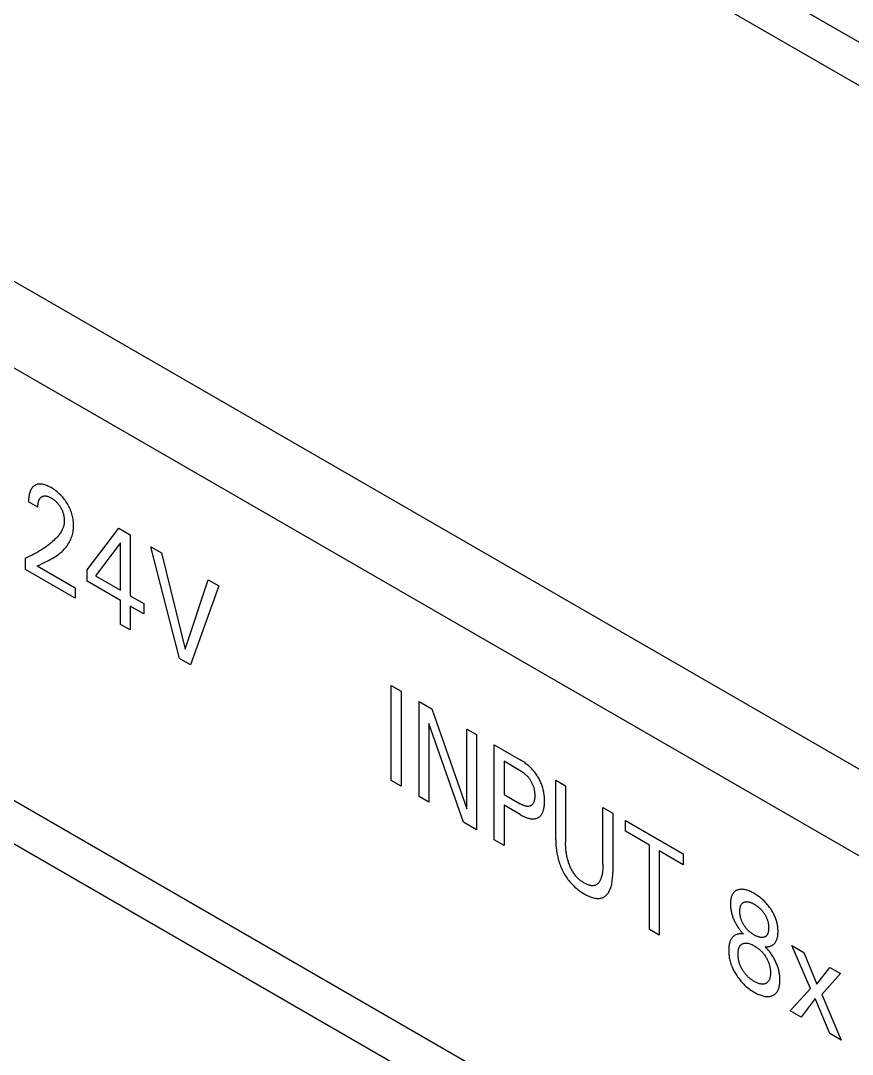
# Model space of a CAD drawing. Extents: x 0 to 420, y 0 to 297.
# Drawn here: x 180.14 to 195.82, y 177.65 to 197.16 of the extents above; entities that cross this region are included whole.
import ezdxf

# ---------------------------------------------------------------- set-up
doc = ezdxf.new("R2010")
doc.units = 0
doc.header["$LTSCALE"] = 23.1
doc.layers.add('40000_ISO', color=7, linetype='CONTINUOUS')

msp = doc.modelspace()

# ---------------------------------------------------------------- linework, layer by layer
at = {"layer": '40000_ISO', "color": 7, "linetype": 'CONTINUOUS'}
for p, q in [((232.242, 175.797), (183.098, 204.169)), ((231.888, 175.184), (182.744, 203.557)), ((220.716, 168.734), (171.572, 197.107)), ((220.009, 167.509), (170.865, 195.882)), ((180.443, 188.403), (180.427, 188.397)), ((180.46, 188.408), (180.443, 188.403)), ((180.478, 188.411), (180.46, 188.408)), ((180.496, 188.412), (180.478, 188.411)), ((180.512, 188.413), (180.496, 188.412)), ((180.529, 188.412), (180.512, 188.413)), ((180.545, 188.41), (180.529, 188.412)), ((180.562, 188.407), (180.545, 188.41)), ((180.58, 188.403), (180.562, 188.407)), ((180.597, 188.398), (180.58, 188.403)), ((180.3, 188.209), (180.298, 188.197)), ((180.302, 188.221), (180.3, 188.209)), ((180.305, 188.231), (180.302, 188.221)), ((180.307, 188.241), (180.305, 188.231)), ((180.31, 188.25), (180.307, 188.241)), ((180.313, 188.259), (180.31, 188.25)), ((180.316, 188.268), (180.313, 188.259)), ((180.319, 188.277), (180.316, 188.268)), ((180.323, 188.286), (180.319, 188.277)), ((180.326, 188.294), (180.323, 188.286)), ((180.33, 188.302), (180.326, 188.294)), ((180.334, 188.31), (180.33, 188.302)), ((180.339, 188.318), (180.334, 188.31)), ((180.343, 188.325), (180.339, 188.318)), ((180.348, 188.332), (180.343, 188.325)), ((180.354, 188.34), (180.348, 188.332)), ((180.359, 188.346), (180.354, 188.34)), ((180.365, 188.353), (180.359, 188.346)), ((180.371, 188.359), (180.365, 188.353)), ((180.377, 188.365), (180.371, 188.359)), ((180.384, 188.37), (180.377, 188.365)), ((180.39, 188.376), (180.384, 188.37)), ((180.397, 188.38), (180.39, 188.376)), ((180.404, 188.385), (180.397, 188.38)), ((180.411, 188.389), (180.404, 188.385)), ((180.419, 188.393), (180.411, 188.389)), ((180.427, 188.397), (180.419, 188.393)), ((180.616, 188.391), (180.597, 188.398)), ((180.635, 188.384), (180.616, 188.391)), ((180.655, 188.375), (180.635, 188.384)), ((180.674, 188.366), (180.655, 188.375)), ((180.694, 188.356), (180.674, 188.366)), ((180.714, 188.345), (180.694, 188.356)), ((180.737, 188.331), (180.714, 188.345)), ((180.759, 188.316), (180.737, 188.331)), ((180.782, 188.301), (180.759, 188.316)), ((180.805, 188.284), (180.782, 188.301)), ((180.828, 188.266), (180.805, 188.284)), ((180.848, 188.249), (180.828, 188.266)), ((180.868, 188.231), (180.848, 188.249)), ((180.888, 188.212), (180.868, 188.231)), ((180.907, 188.192), (180.888, 188.212)), ((180.29, 188.119), (180.289, 188.105)), ((180.289, 188.105), (180.289, 188.092)), ((180.289, 188.092), (180.289, 188.078)), ((180.464, 187.977), (180.289, 188.078)), ((180.291, 188.146), (180.29, 188.132)), ((180.29, 188.132), (180.29, 188.119)), ((180.292, 188.159), (180.291, 188.146)), ((180.294, 188.172), (180.292, 188.159)), ((180.296, 188.184), (180.294, 188.172)), ((180.298, 188.197), (180.296, 188.184)), ((180.465, 188.003), (180.466, 188.015)), ((180.466, 188.015), (180.467, 188.028)), ((180.467, 188.028), (180.468, 188.04)), ((180.468, 188.04), (180.47, 188.052)), ((180.47, 188.052), (180.472, 188.064)), ((180.472, 188.064), (180.474, 188.074)), ((180.474, 188.074), (180.477, 188.084)), ((180.477, 188.084), (180.48, 188.094)), ((180.48, 188.094), (180.483, 188.103)), ((180.483, 188.103), (180.486, 188.112)), ((180.486, 188.112), (180.49, 188.12)), ((180.49, 188.12), (180.495, 188.128)), ((180.495, 188.128), (180.499, 188.136)), ((180.499, 188.136), (180.504, 188.143)), ((180.504, 188.143), (180.509, 188.149)), ((180.509, 188.149), (180.515, 188.155)), ((180.515, 188.155), (180.52, 188.16)), ((180.52, 188.16), (180.526, 188.166)), ((180.526, 188.166), (180.533, 188.17)), ((180.533, 188.17), (180.539, 188.174)), ((180.539, 188.174), (180.546, 188.178)), ((180.546, 188.178), (180.553, 188.181)), ((180.553, 188.181), (180.56, 188.184)), ((180.56, 188.184), (180.568, 188.186)), ((180.568, 188.186), (180.575, 188.187)), ((180.575, 188.187), (180.583, 188.188)), ((180.583, 188.188), (180.592, 188.189)), ((180.592, 188.189), (180.6, 188.189)), ((180.6, 188.189), (180.608, 188.189)), ((180.608, 188.189), (180.617, 188.188)), ((180.617, 188.188), (180.626, 188.186)), ((180.626, 188.186), (180.635, 188.184)), ((180.635, 188.184), (180.644, 188.182)), ((180.644, 188.182), (180.653, 188.179)), ((180.653, 188.179), (180.663, 188.175)), ((180.663, 188.175), (180.673, 188.171)), ((180.673, 188.171), (180.683, 188.167)), ((180.683, 188.167), (180.693, 188.162)), ((180.693, 188.162), (180.704, 188.157)), ((180.704, 188.157), (180.714, 188.151)), ((180.714, 188.151), (180.723, 188.145)), ((180.723, 188.145), (180.733, 188.139)), ((180.733, 188.139), (180.743, 188.133)), ((180.743, 188.133), (180.753, 188.126)), ((180.753, 188.126), (180.763, 188.119)), ((180.763, 188.119), (180.772, 188.112)), ((180.772, 188.112), (180.782, 188.104)), ((180.782, 188.104), (180.791, 188.096)), ((180.791, 188.096), (180.799, 188.089)), ((180.799, 188.089), (180.808, 188.081)), ((180.808, 188.081), (180.816, 188.072)), ((180.816, 188.072), (180.824, 188.064)), ((180.824, 188.064), (180.833, 188.055)), ((180.833, 188.055), (180.841, 188.046)), ((180.841, 188.046), (180.848, 188.036)), ((180.848, 188.036), (180.856, 188.027)), ((180.856, 188.027), (180.863, 188.017)), ((180.863, 188.017), (180.87, 188.007)), ((180.926, 188.171), (180.907, 188.192)), ((180.944, 188.15), (180.926, 188.171)), ((180.962, 188.128), (180.944, 188.15)), ((180.978, 188.106), (180.962, 188.128)), ((180.994, 188.083), (180.978, 188.106)), ((181.01, 188.059), (180.994, 188.083)), ((181.024, 188.037), (181.01, 188.059)), ((181.037, 188.014), (181.024, 188.037)), ((181.049, 187.991), (181.037, 188.014)), ((180.464, 187.99), (180.465, 188.003)), ((180.464, 187.977), (180.464, 187.99)), ((180.87, 188.007), (180.877, 187.997)), ((180.877, 187.997), (180.884, 187.987)), ((180.884, 187.987), (180.89, 187.977)), ((180.89, 187.977), (180.897, 187.965)), ((180.897, 187.965), (180.903, 187.954)), ((180.903, 187.954), (180.909, 187.942)), ((180.909, 187.942), (180.915, 187.93)), ((180.915, 187.93), (180.921, 187.918)), ((180.921, 187.918), (180.926, 187.906)), ((180.926, 187.906), (180.931, 187.894)), ((180.931, 187.894), (180.935, 187.883)), ((180.935, 187.883), (180.938, 187.872)), ((180.938, 187.872), (180.942, 187.861)), ((180.942, 187.861), (180.945, 187.85)), ((180.945, 187.85), (180.948, 187.839)), ((180.948, 187.839), (180.95, 187.829)), ((180.95, 187.829), (180.953, 187.818)), ((180.953, 187.818), (180.955, 187.807)), ((181.061, 187.968), (181.049, 187.991)), ((181.071, 187.945), (181.061, 187.968)), ((181.081, 187.921), (181.071, 187.945)), ((181.091, 187.897), (181.081, 187.921)), ((181.099, 187.872), (181.091, 187.897)), ((181.107, 187.848), (181.099, 187.872)), ((181.113, 187.824), (181.107, 187.848)), ((181.119, 187.8), (181.113, 187.824)), ((220.009, 159.344), (170.865, 187.717)), ((180.951, 187.627), (180.947, 187.611)), ((180.955, 187.644), (180.951, 187.627)), ((180.955, 187.807), (180.957, 187.793)), ((180.958, 187.661), (180.955, 187.644)), ((180.957, 187.793), (180.959, 187.78)), ((180.961, 187.678), (180.958, 187.661)), ((180.959, 187.78), (180.961, 187.766)), ((180.961, 187.766), (180.962, 187.753)), ((180.962, 187.696), (180.961, 187.678)), ((180.962, 187.753), (180.963, 187.74)), ((180.963, 187.714), (180.962, 187.696)), ((180.963, 187.74), (180.963, 187.727)), ((180.963, 187.727), (180.963, 187.714)), ((181.124, 187.776), (181.119, 187.8)), ((181.129, 187.749), (181.124, 187.776)), ((181.133, 187.723), (181.129, 187.749)), ((181.135, 187.698), (181.133, 187.723)), ((181.137, 187.672), (181.135, 187.698)), ((181.138, 187.648), (181.137, 187.672)), ((181.139, 187.623), (181.138, 187.648)), ((181.138, 187.594), (181.139, 187.623)), ((180.844, 187.432), (180.832, 187.417)), ((180.857, 187.447), (180.844, 187.432)), ((180.869, 187.462), (180.857, 187.447)), ((180.88, 187.478), (180.869, 187.462)), ((180.891, 187.494), (180.88, 187.478)), ((180.902, 187.511), (180.891, 187.494)), ((180.912, 187.529), (180.902, 187.511)), ((180.921, 187.547), (180.912, 187.529)), ((180.93, 187.567), (180.921, 187.547)), ((180.936, 187.581), (180.93, 187.567)), ((180.942, 187.596), (180.936, 187.581)), ((180.947, 187.611), (180.942, 187.596)), ((181.101, 187.412), (181.109, 187.436)), ((181.109, 187.436), (181.116, 187.461)), ((181.116, 187.461), (181.123, 187.486)), ((181.123, 187.486), (181.128, 187.512)), ((181.128, 187.512), (181.132, 187.539)), ((181.132, 187.539), (181.136, 187.566)), ((181.136, 187.566), (181.138, 187.594)), ((181.395, 186.794), (181.991, 187.58)), ((181.991, 187.58), (182.205, 187.457)), ((182.205, 187.457), (182.205, 186.306)), ((180.635, 187.241), (180.601, 187.217)), ((180.668, 187.266), (180.635, 187.241)), ((180.692, 187.286), (180.668, 187.266)), ((180.717, 187.306), (180.692, 187.286)), ((180.741, 187.327), (180.717, 187.306)), ((180.764, 187.348), (180.741, 187.327)), ((180.787, 187.37), (180.764, 187.348)), ((180.81, 187.393), (180.787, 187.37)), ((180.832, 187.417), (180.81, 187.393)), ((180.998, 187.225), (181.015, 187.248)), ((181.015, 187.248), (181.032, 187.272)), ((181.032, 187.272), (181.048, 187.298)), ((181.048, 187.298), (181.062, 187.324)), ((181.062, 187.324), (181.073, 187.345)), ((181.073, 187.345), (181.083, 187.367)), ((181.083, 187.367), (181.093, 187.389)), ((181.093, 187.389), (181.101, 187.412)), ((182.024, 187.306), (181.553, 186.683)), ((182.024, 186.411), (182.024, 187.306)), ((219.656, 158.732), (170.511, 187.104)), ((180.312, 187.05), (180.273, 187.031)), ((180.35, 187.068), (180.312, 187.05)), ((180.388, 187.088), (180.35, 187.068)), ((180.425, 187.108), (180.388, 187.088)), ((180.462, 187.128), (180.425, 187.108)), ((180.498, 187.15), (180.462, 187.128)), ((180.533, 187.172), (180.498, 187.15)), ((180.568, 187.194), (180.533, 187.172)), ((180.601, 187.217), (180.568, 187.194)), ((180.768, 187.029), (180.801, 187.05)), ((180.801, 187.05), (180.834, 187.072)), ((180.834, 187.072), (180.857, 187.089)), ((180.857, 187.089), (180.878, 187.106)), ((180.878, 187.106), (180.9, 187.124)), ((180.9, 187.124), (180.921, 187.142)), ((180.921, 187.142), (180.941, 187.162)), ((180.941, 187.162), (180.961, 187.182)), ((180.961, 187.182), (180.979, 187.203)), ((180.979, 187.203), (180.998, 187.225)), ((183.135, 185.124), (182.597, 187.23)), ((182.597, 187.23), (182.798, 187.115)), ((182.798, 187.115), (183.241, 185.298)), ((180.273, 187.031), (180.233, 187.014)), ((180.233, 186.799), (180.233, 187.014)), ((180.454, 186.868), (180.488, 186.885)), ((180.454, 186.868), (181.166, 186.456)), ((180.488, 186.885), (180.558, 186.919)), ((180.558, 186.919), (180.594, 186.936)), ((180.594, 186.936), (180.629, 186.953)), ((180.629, 186.953), (180.664, 186.971)), ((180.664, 186.971), (180.699, 186.99)), ((180.699, 186.99), (180.734, 187.009)), ((180.734, 187.009), (180.768, 187.029)), ((181.166, 186.26), (180.233, 186.799)), ((181.395, 186.578), (181.395, 186.794)), ((181.553, 186.683), (182.024, 186.411)), ((181.166, 186.456), (181.166, 186.26)), ((182.024, 186.215), (181.395, 186.578)), ((183.241, 185.298), (183.678, 186.606)), ((183.879, 186.49), (183.342, 185.004)), ((183.678, 186.606), (183.879, 186.49)), ((182.205, 186.306), (182.461, 186.158)), ((182.024, 185.765), (182.024, 186.215)), ((182.205, 186.11), (182.205, 185.66)), ((182.461, 185.962), (182.205, 186.11)), ((182.461, 186.158), (182.461, 185.962)), ((182.205, 185.66), (182.024, 185.765)), ((183.342, 185.004), (183.135, 185.124)), ((187.128, 182.818), (187.128, 184.614)), ((187.128, 184.614), (187.314, 184.508)), ((187.314, 184.508), (187.314, 182.711)), ((187.653, 182.515), (187.653, 184.311)), ((187.653, 184.311), (187.894, 184.172)), ((187.894, 184.172), (188.555, 182.285)), ((187.837, 183.898), (187.837, 182.409)), ((188.49, 182.032), (187.837, 183.898)), ((188.555, 182.285), (188.555, 183.791)), ((188.555, 183.791), (188.739, 183.685)), ((188.739, 183.685), (188.739, 181.888)), ((189.071, 181.697), (189.071, 183.493)), ((189.071, 183.493), (189.563, 183.209)), ((189.256, 183.182), (189.256, 182.556)), ((189.563, 183.005), (189.256, 183.182)), ((189.581, 183.198), (189.563, 183.209)), ((189.599, 183.187), (189.581, 183.198)), ((189.617, 183.176), (189.599, 183.187)), ((189.634, 183.163), (189.617, 183.176)), ((189.652, 183.151), (189.634, 183.163)), ((189.67, 183.137), (189.652, 183.151)), ((189.688, 183.124), (189.67, 183.137)), ((189.563, 183.005), (189.574, 182.999)), ((189.574, 182.999), (189.585, 182.992)), ((189.585, 182.992), (189.595, 182.985)), ((189.595, 182.985), (189.606, 182.978)), ((189.606, 182.978), (189.617, 182.97)), ((189.617, 182.97), (189.628, 182.962)), ((189.628, 182.962), (189.638, 182.954)), ((189.638, 182.954), (189.648, 182.946)), ((189.648, 182.946), (189.657, 182.938)), ((189.703, 183.111), (189.688, 183.124)), ((189.719, 183.097), (189.703, 183.111)), ((189.735, 183.083), (189.719, 183.097)), ((189.75, 183.069), (189.735, 183.083)), ((189.765, 183.053), (189.75, 183.069)), ((189.78, 183.038), (189.765, 183.053)), ((189.795, 183.022), (189.78, 183.038)), ((189.808, 183.006), (189.795, 183.022)), ((189.822, 182.99), (189.808, 183.006)), ((189.835, 182.974), (189.822, 182.99)), ((189.848, 182.957), (189.835, 182.974)), ((189.86, 182.939), (189.848, 182.957)), ((187.314, 182.711), (187.128, 182.818)), ((189.657, 182.938), (189.667, 182.929)), ((189.667, 182.929), (189.676, 182.92)), ((189.676, 182.92), (189.685, 182.911)), ((189.685, 182.911), (189.694, 182.902)), ((189.694, 182.902), (189.703, 182.892)), ((189.703, 182.892), (189.711, 182.883)), ((189.711, 182.883), (189.719, 182.873)), ((189.719, 182.873), (189.727, 182.863)), ((189.727, 182.863), (189.734, 182.853)), ((189.734, 182.853), (189.742, 182.843)), ((189.742, 182.843), (189.749, 182.832)), ((189.749, 182.832), (189.756, 182.821)), ((189.756, 182.821), (189.763, 182.809)), ((189.763, 182.809), (189.77, 182.797)), ((189.77, 182.797), (189.777, 182.784)), ((189.777, 182.784), (189.783, 182.772)), ((189.783, 182.772), (189.789, 182.759)), ((189.789, 182.759), (189.795, 182.746)), ((189.872, 182.922), (189.86, 182.939)), ((189.884, 182.904), (189.872, 182.922)), ((189.895, 182.886), (189.884, 182.904)), ((189.906, 182.868), (189.895, 182.886)), ((189.916, 182.85), (189.906, 182.868)), ((189.926, 182.832), (189.916, 182.85)), ((189.935, 182.813), (189.926, 182.832)), ((189.944, 182.795), (189.935, 182.813)), ((189.952, 182.776), (189.944, 182.795)), ((189.96, 182.757), (189.952, 182.776)), ((189.967, 182.737), (189.96, 182.757)), ((190.231, 181.704), (190.231, 182.823)), ((190.231, 182.823), (190.417, 182.716)), ((189.256, 182.556), (189.563, 182.379)), ((189.795, 182.746), (189.8, 182.733)), ((189.8, 182.733), (189.804, 182.721)), ((189.804, 182.721), (189.808, 182.709)), ((189.808, 182.709), (189.812, 182.697)), ((189.812, 182.697), (189.816, 182.686)), ((189.816, 182.686), (189.819, 182.674)), ((189.819, 182.674), (189.822, 182.662)), ((189.822, 182.662), (189.824, 182.65)), ((189.824, 182.65), (189.826, 182.638)), ((189.826, 182.638), (189.829, 182.625)), ((189.829, 182.625), (189.83, 182.612)), ((189.83, 182.612), (189.832, 182.6)), ((189.832, 182.6), (189.833, 182.587)), ((189.833, 182.587), (189.834, 182.574)), ((189.834, 182.574), (189.835, 182.562)), ((189.835, 182.562), (189.835, 182.55)), ((189.974, 182.718), (189.967, 182.737)), ((189.981, 182.698), (189.974, 182.718)), ((189.987, 182.678), (189.981, 182.698)), ((189.992, 182.659), (189.987, 182.678)), ((189.997, 182.639), (189.992, 182.659)), ((190.001, 182.619), (189.997, 182.639)), ((190.005, 182.6), (190.001, 182.619)), ((190.009, 182.578), (190.005, 182.6)), ((190.012, 182.557), (190.009, 182.578)), ((190.015, 182.536), (190.012, 182.557)), ((190.417, 182.716), (190.417, 181.651)), ((187.837, 182.409), (187.653, 182.515)), ((189.574, 182.373), (189.563, 182.379)), ((189.585, 182.367), (189.574, 182.373)), ((189.596, 182.361), (189.585, 182.367)), ((189.607, 182.356), (189.596, 182.361)), ((189.617, 182.351), (189.607, 182.356)), ((189.784, 182.361), (189.777, 182.355)), ((189.79, 182.367), (189.784, 182.361)), ((189.795, 182.373), (189.79, 182.367)), ((189.8, 182.38), (189.795, 182.373)), ((189.805, 182.387), (189.8, 182.38)), ((189.809, 182.395), (189.805, 182.387)), ((189.813, 182.402), (189.809, 182.395)), ((189.816, 182.41), (189.813, 182.402)), ((189.819, 182.419), (189.816, 182.41)), ((189.822, 182.427), (189.819, 182.419)), ((189.824, 182.436), (189.822, 182.427)), ((189.827, 182.445), (189.824, 182.436)), ((189.829, 182.458), (189.827, 182.445)), ((189.831, 182.47), (189.829, 182.458)), ((189.833, 182.483), (189.831, 182.47)), ((189.834, 182.496), (189.833, 182.483)), ((189.835, 182.51), (189.834, 182.496)), ((189.835, 182.55), (189.835, 182.537)), ((189.835, 182.537), (189.835, 182.523)), ((189.835, 182.523), (189.835, 182.51)), ((190.017, 182.515), (190.015, 182.536)), ((190.018, 182.494), (190.017, 182.515)), ((190.017, 182.354), (190.019, 182.373)), ((190.02, 182.473), (190.018, 182.494)), ((190.019, 182.373), (190.02, 182.393)), ((190.02, 182.453), (190.02, 182.473)), ((190.02, 182.433), (190.02, 182.453)), ((190.02, 182.413), (190.02, 182.433)), ((190.02, 182.393), (190.02, 182.413)), ((189.256, 182.352), (189.256, 181.59)), ((189.563, 182.175), (189.256, 182.352)), ((189.563, 182.175), (189.581, 182.165)), ((189.581, 182.165), (189.599, 182.155)), ((189.628, 182.347), (189.617, 182.351)), ((189.639, 182.343), (189.628, 182.347)), ((189.648, 182.34), (189.639, 182.343)), ((189.658, 182.338), (189.648, 182.34)), ((189.667, 182.335), (189.658, 182.338)), ((189.677, 182.334), (189.667, 182.335)), ((189.686, 182.332), (189.677, 182.334)), ((189.695, 182.331), (189.686, 182.332)), ((189.704, 182.331), (189.695, 182.331)), ((189.712, 182.331), (189.704, 182.331)), ((189.72, 182.332), (189.712, 182.331)), ((189.728, 182.333), (189.72, 182.332)), ((189.735, 182.335), (189.728, 182.333)), ((189.743, 182.337), (189.735, 182.335)), ((189.75, 182.339), (189.743, 182.337)), ((189.757, 182.342), (189.75, 182.339)), ((189.764, 182.346), (189.757, 182.342)), ((189.771, 182.35), (189.764, 182.346)), ((189.777, 182.355), (189.771, 182.35)), ((189.942, 182.152), (189.952, 182.162)), ((189.952, 182.162), (189.961, 182.174)), ((189.961, 182.174), (189.968, 182.185)), ((189.968, 182.185), (189.975, 182.197)), ((189.975, 182.197), (189.982, 182.21)), ((189.982, 182.21), (189.987, 182.223)), ((189.987, 182.223), (189.993, 182.237)), ((189.993, 182.237), (189.997, 182.251)), ((189.997, 182.251), (190.002, 182.266)), ((190.002, 182.266), (190.005, 182.281)), ((190.005, 182.281), (190.009, 182.298)), ((190.009, 182.298), (190.012, 182.317)), ((190.012, 182.317), (190.015, 182.335)), ((190.015, 182.335), (190.017, 182.354)), ((191.122, 181.243), (191.122, 182.309)), ((191.122, 182.309), (191.306, 182.203)), ((191.306, 182.203), (191.306, 181.084)), ((188.739, 181.888), (188.49, 182.032)), ((189.599, 182.155), (189.617, 182.146)), ((189.617, 182.146), (189.635, 182.138)), ((189.635, 182.138), (189.653, 182.13)), ((189.653, 182.13), (189.671, 182.122)), ((189.671, 182.122), (189.689, 182.116)), ((189.689, 182.116), (189.705, 182.111)), ((189.705, 182.111), (189.721, 182.106)), ((189.721, 182.106), (189.736, 182.103)), ((189.736, 182.103), (189.752, 182.099)), ((189.752, 182.099), (189.767, 182.097)), ((189.767, 182.097), (189.782, 182.096)), ((189.782, 182.096), (189.797, 182.095)), ((189.797, 182.095), (189.811, 182.095)), ((189.811, 182.095), (189.824, 182.096)), ((189.824, 182.096), (189.837, 182.098)), ((189.837, 182.098), (189.85, 182.1)), ((189.85, 182.1), (189.862, 182.103)), ((189.862, 182.103), (189.874, 182.107)), ((189.874, 182.107), (189.886, 182.112)), ((189.886, 182.112), (189.898, 182.118)), ((189.898, 182.118), (189.91, 182.125)), ((189.91, 182.125), (189.922, 182.133)), ((189.922, 182.133), (189.932, 182.142)), ((189.932, 182.142), (189.942, 182.152)), ((191.545, 181.861), (191.545, 182.065)), ((191.545, 182.065), (192.637, 181.434)), ((191.998, 181.599), (191.545, 181.861)), ((189.256, 181.59), (189.071, 181.697)), ((190.231, 181.704), (190.232, 181.674)), ((190.232, 181.674), (190.233, 181.643)), ((190.233, 181.643), (190.234, 181.612)), ((190.234, 181.612), (190.236, 181.581)), ((190.236, 181.581), (190.239, 181.549)), ((190.417, 181.625), (190.417, 181.651)), ((190.417, 181.598), (190.417, 181.625)), ((190.419, 181.572), (190.417, 181.598)), ((191.998, 180.007), (191.998, 181.599)), ((190.239, 181.549), (190.243, 181.518)), ((190.243, 181.518), (190.247, 181.485)), ((190.247, 181.485), (190.252, 181.457)), ((190.252, 181.457), (190.257, 181.428)), ((190.257, 181.428), (190.263, 181.4)), ((190.263, 181.4), (190.269, 181.371)), ((190.42, 181.545), (190.419, 181.572)), ((190.423, 181.518), (190.42, 181.545)), ((190.425, 181.49), (190.423, 181.518)), ((190.428, 181.47), (190.425, 181.49)), ((190.431, 181.449), (190.428, 181.47)), ((190.434, 181.428), (190.431, 181.449)), ((190.438, 181.407), (190.434, 181.428)), ((190.442, 181.386), (190.438, 181.407)), ((190.447, 181.364), (190.442, 181.386)), ((192.183, 181.492), (192.183, 179.9)), ((192.637, 181.23), (192.183, 181.492)), ((192.637, 181.434), (192.637, 181.23)), ((190.269, 181.371), (190.277, 181.341)), ((190.277, 181.341), (190.285, 181.312)), ((190.285, 181.312), (190.294, 181.283)), ((190.294, 181.283), (190.303, 181.256)), ((190.303, 181.256), (190.313, 181.229)), ((190.313, 181.229), (190.323, 181.202)), ((190.323, 181.202), (190.334, 181.176)), ((190.452, 181.343), (190.447, 181.364)), ((190.457, 181.324), (190.452, 181.343)), ((190.463, 181.305), (190.457, 181.324)), ((190.469, 181.285), (190.463, 181.305)), ((190.475, 181.266), (190.469, 181.285)), ((190.482, 181.247), (190.475, 181.266)), ((190.489, 181.227), (190.482, 181.247)), ((190.497, 181.208), (190.489, 181.227)), ((190.505, 181.191), (190.497, 181.208)), ((190.512, 181.174), (190.505, 181.191)), ((191.121, 181.192), (191.119, 181.167)), ((191.122, 181.243), (191.121, 181.218)), ((191.121, 181.218), (191.121, 181.192)), ((190.334, 181.176), (190.346, 181.149)), ((190.346, 181.149), (190.359, 181.123)), ((190.359, 181.123), (190.372, 181.096)), ((190.372, 181.096), (190.385, 181.072)), ((190.385, 181.072), (190.399, 181.047)), ((190.399, 181.047), (190.414, 181.023)), ((190.414, 181.023), (190.429, 180.999)), ((190.429, 180.999), (190.445, 180.976)), ((190.521, 181.157), (190.512, 181.174)), ((190.529, 181.14), (190.521, 181.157)), ((190.538, 181.123), (190.529, 181.14)), ((190.548, 181.107), (190.538, 181.123)), ((190.558, 181.09), (190.548, 181.107)), ((190.568, 181.075), (190.558, 181.09)), ((190.578, 181.06), (190.568, 181.075)), ((190.589, 181.045), (190.578, 181.06)), ((190.6, 181.031), (190.589, 181.045)), ((190.611, 181.017), (190.6, 181.031)), ((190.623, 181.004), (190.611, 181.017)), ((190.634, 180.991), (190.623, 181.004)), ((191.091, 180.992), (191.086, 180.976)), ((191.096, 181.008), (191.091, 180.992)), ((191.1, 181.024), (191.096, 181.008)), ((191.104, 181.041), (191.1, 181.024)), ((191.107, 181.058), (191.104, 181.041)), ((191.11, 181.075), (191.107, 181.058)), ((191.113, 181.093), (191.11, 181.075)), ((191.116, 181.117), (191.113, 181.093)), ((191.118, 181.142), (191.116, 181.117)), ((191.119, 181.167), (191.118, 181.142)), ((191.301, 180.966), (191.303, 180.995)), ((191.303, 180.995), (191.305, 181.024)), ((191.305, 181.054), (191.306, 181.084)), ((191.305, 181.024), (191.305, 181.054)), ((190.445, 180.976), (190.462, 180.953)), ((190.462, 180.953), (190.478, 180.931)), ((190.478, 180.931), (190.496, 180.909)), ((190.496, 180.909), (190.514, 180.888)), ((190.514, 180.888), (190.533, 180.868)), ((190.533, 180.868), (190.552, 180.848)), ((190.552, 180.848), (190.571, 180.829)), ((190.571, 180.829), (190.591, 180.81)), ((190.591, 180.81), (190.611, 180.793)), ((190.646, 180.978), (190.634, 180.991)), ((190.659, 180.967), (190.646, 180.978)), ((190.672, 180.954), (190.659, 180.967)), ((190.686, 180.942), (190.672, 180.954)), ((190.7, 180.931), (190.686, 180.942)), ((190.713, 180.921), (190.7, 180.931)), ((190.727, 180.911), (190.713, 180.921)), ((190.741, 180.901), (190.727, 180.911)), ((190.755, 180.892), (190.741, 180.901)), ((190.77, 180.884), (190.755, 180.892)), ((190.784, 180.876), (190.77, 180.884)), ((190.798, 180.869), (190.784, 180.876)), ((190.812, 180.862), (190.798, 180.869)), ((190.826, 180.856), (190.812, 180.862)), ((190.84, 180.85), (190.826, 180.856)), ((190.854, 180.846), (190.84, 180.85)), ((190.867, 180.842), (190.854, 180.846)), ((190.881, 180.838), (190.867, 180.842)), ((190.893, 180.836), (190.881, 180.838)), ((190.905, 180.835), (190.893, 180.836)), ((190.917, 180.834), (190.905, 180.835)), ((190.928, 180.834), (190.917, 180.834)), ((190.94, 180.835), (190.928, 180.834)), ((190.951, 180.836), (190.94, 180.835)), ((190.961, 180.838), (190.951, 180.836)), ((190.972, 180.841), (190.961, 180.838)), ((190.982, 180.845), (190.972, 180.841)), ((190.992, 180.85), (190.982, 180.845)), ((191.001, 180.856), (190.992, 180.85)), ((191.01, 180.862), (191.001, 180.856)), ((191.019, 180.869), (191.01, 180.862)), ((191.027, 180.877), (191.019, 180.869)), ((191.035, 180.885), (191.027, 180.877)), ((191.042, 180.894), (191.035, 180.885)), ((191.05, 180.904), (191.042, 180.894)), ((191.057, 180.915), (191.05, 180.904)), ((191.064, 180.926), (191.057, 180.915)), ((191.07, 180.938), (191.064, 180.926)), ((191.076, 180.95), (191.07, 180.938)), ((191.081, 180.963), (191.076, 180.95)), ((191.086, 180.976), (191.081, 180.963)), ((191.268, 180.794), (191.274, 180.815)), ((191.274, 180.815), (191.28, 180.837)), ((191.28, 180.837), (191.286, 180.86)), ((191.286, 180.86), (191.29, 180.883)), ((191.29, 180.883), (191.294, 180.91)), ((191.294, 180.91), (191.298, 180.938)), ((191.298, 180.938), (191.301, 180.966)), ((190.611, 180.793), (190.633, 180.774)), ((190.633, 180.774), (190.655, 180.756)), ((190.655, 180.756), (190.678, 180.74)), ((190.678, 180.74), (190.7, 180.724)), ((190.7, 180.724), (190.723, 180.709)), ((190.723, 180.709), (190.746, 180.694)), ((190.746, 180.694), (190.769, 180.681)), ((190.769, 180.681), (190.791, 180.668)), ((190.791, 180.668), (190.814, 180.656)), ((190.814, 180.656), (190.837, 180.645)), ((190.837, 180.645), (190.859, 180.635)), ((190.859, 180.635), (190.882, 180.626)), ((190.882, 180.626), (190.904, 180.617)), ((190.904, 180.617), (190.926, 180.61)), ((190.926, 180.61), (190.946, 180.605)), ((190.946, 180.605), (190.966, 180.601)), ((190.966, 180.601), (190.985, 180.598)), ((191.076, 180.599), (191.092, 180.603)), ((191.092, 180.603), (191.108, 180.608)), ((191.108, 180.608), (191.123, 180.614)), ((191.123, 180.614), (191.138, 180.621)), ((191.138, 180.621), (191.152, 180.629)), ((191.152, 180.629), (191.165, 180.638)), ((191.165, 180.638), (191.178, 180.649)), ((191.178, 180.649), (191.191, 180.661)), ((191.191, 180.661), (191.203, 180.674)), ((191.203, 180.674), (191.214, 180.688)), ((191.214, 180.688), (191.225, 180.703)), ((191.225, 180.703), (191.234, 180.718)), ((191.234, 180.718), (191.243, 180.735)), ((191.243, 180.735), (191.252, 180.754)), ((191.252, 180.754), (191.26, 180.773)), ((191.26, 180.773), (191.268, 180.794)), ((193.539, 180.607), (193.536, 180.593)), ((193.542, 180.62), (193.539, 180.607)), ((193.546, 180.631), (193.542, 180.62)), ((193.55, 180.643), (193.546, 180.631)), ((193.555, 180.653), (193.55, 180.643)), ((193.56, 180.664), (193.555, 180.653)), ((193.565, 180.674), (193.56, 180.664)), ((193.571, 180.683), (193.565, 180.674)), ((193.577, 180.692), (193.571, 180.683)), ((193.584, 180.701), (193.577, 180.692)), ((193.591, 180.709), (193.584, 180.701)), ((193.598, 180.716), (193.591, 180.709)), ((193.606, 180.723), (193.598, 180.716)), ((193.614, 180.73), (193.606, 180.723)), ((193.623, 180.736), (193.614, 180.73)), ((193.632, 180.741), (193.623, 180.736)), ((193.641, 180.746), (193.632, 180.741)), ((193.651, 180.75), (193.641, 180.746)), ((193.661, 180.754), (193.651, 180.75)), ((193.671, 180.757), (193.661, 180.754)), ((193.683, 180.76), (193.671, 180.757)), ((193.695, 180.762), (193.683, 180.76)), ((193.708, 180.764), (193.695, 180.762)), ((193.72, 180.765), (193.708, 180.764)), ((193.733, 180.766), (193.72, 180.765)), ((193.746, 180.766), (193.733, 180.766)), ((193.76, 180.765), (193.746, 180.766)), ((193.776, 180.763), (193.76, 180.765)), ((193.793, 180.761), (193.776, 180.763)), ((193.81, 180.757), (193.793, 180.761)), ((193.827, 180.753), (193.81, 180.757)), ((193.844, 180.748), (193.827, 180.753)), ((193.861, 180.742), (193.844, 180.748)), ((193.88, 180.735), (193.861, 180.742)), ((193.899, 180.727), (193.88, 180.735)), ((193.918, 180.719), (193.899, 180.727)), ((193.937, 180.709), (193.918, 180.719)), ((193.956, 180.699), (193.937, 180.709)), ((193.975, 180.688), (193.956, 180.699)), ((193.994, 180.677), (193.975, 180.688)), ((194.013, 180.665), (193.994, 180.677)), ((194.032, 180.652), (194.013, 180.665)), ((194.051, 180.639), (194.032, 180.652)), ((194.07, 180.625), (194.051, 180.639)), ((194.089, 180.611), (194.07, 180.625)), ((194.106, 180.596), (194.089, 180.611)), ((190.985, 180.598), (191.004, 180.596)), ((191.004, 180.596), (191.023, 180.595)), ((191.023, 180.595), (191.041, 180.595)), ((191.041, 180.595), (191.059, 180.596)), ((191.059, 180.596), (191.076, 180.599)), ((193.527, 180.52), (193.526, 180.505)), ((193.526, 180.505), (193.526, 180.489)), ((193.526, 180.489), (193.526, 180.473)), ((193.526, 180.473), (193.527, 180.456)), ((193.528, 180.535), (193.527, 180.52)), ((193.527, 180.456), (193.528, 180.439)), ((193.529, 180.55), (193.528, 180.535)), ((193.528, 180.439), (193.529, 180.421)), ((193.531, 180.565), (193.529, 180.55)), ((193.529, 180.421), (193.531, 180.404)), ((193.533, 180.579), (193.531, 180.565)), ((193.536, 180.593), (193.533, 180.579)), ((193.707, 180.403), (193.708, 180.415)), ((193.708, 180.415), (193.71, 180.426)), ((193.71, 180.426), (193.713, 180.437)), ((193.713, 180.437), (193.715, 180.446)), ((193.715, 180.446), (193.718, 180.454)), ((193.718, 180.454), (193.721, 180.461)), ((193.721, 180.461), (193.725, 180.469)), ((193.725, 180.469), (193.728, 180.476)), ((193.728, 180.476), (193.732, 180.483)), ((193.732, 180.483), (193.737, 180.489)), ((193.737, 180.489), (193.741, 180.495)), ((193.741, 180.495), (193.747, 180.501)), ((193.747, 180.501), (193.753, 180.507)), ((193.753, 180.507), (193.759, 180.512)), ((193.759, 180.512), (193.766, 180.516)), ((193.766, 180.516), (193.773, 180.52)), ((193.773, 180.52), (193.78, 180.524)), ((193.78, 180.524), (193.788, 180.526)), ((193.788, 180.526), (193.796, 180.529)), ((193.796, 180.529), (193.805, 180.531)), ((193.805, 180.531), (193.814, 180.532)), ((193.814, 180.532), (193.823, 180.533)), ((193.823, 180.533), (193.832, 180.533)), ((193.832, 180.533), (193.841, 180.532)), ((193.841, 180.532), (193.851, 180.532)), ((193.851, 180.532), (193.862, 180.53)), ((193.862, 180.53), (193.872, 180.528)), ((193.872, 180.528), (193.882, 180.525)), ((193.882, 180.525), (193.893, 180.522)), ((193.893, 180.522), (193.904, 180.519)), ((193.904, 180.519), (193.915, 180.514)), ((193.915, 180.514), (193.927, 180.509)), ((193.927, 180.509), (193.939, 180.504)), ((193.939, 180.504), (193.951, 180.498)), ((193.951, 180.498), (193.963, 180.491)), ((193.963, 180.491), (193.975, 180.485)), ((193.975, 180.485), (193.987, 180.478)), ((193.987, 180.478), (193.999, 180.47)), ((193.999, 180.47), (194.011, 180.462)), ((194.011, 180.462), (194.023, 180.454)), ((194.023, 180.454), (194.035, 180.445)), ((194.035, 180.445), (194.047, 180.436)), ((194.047, 180.436), (194.057, 180.427)), ((194.057, 180.427), (194.068, 180.418)), ((194.068, 180.418), (194.078, 180.409)), ((194.078, 180.409), (194.089, 180.399)), ((194.124, 180.582), (194.106, 180.596)), ((194.141, 180.566), (194.124, 180.582)), ((194.157, 180.55), (194.141, 180.566)), ((194.174, 180.534), (194.157, 180.55)), ((194.19, 180.516), (194.174, 180.534)), ((194.206, 180.499), (194.19, 180.516)), ((194.221, 180.482), (194.206, 180.499)), ((194.236, 180.463), (194.221, 180.482)), ((194.251, 180.445), (194.236, 180.463)), ((194.265, 180.425), (194.251, 180.445)), ((194.279, 180.406), (194.265, 180.425)), ((194.291, 180.389), (194.279, 180.406)), ((193.531, 180.404), (193.534, 180.387)), ((193.534, 180.387), (193.537, 180.369)), ((193.537, 180.369), (193.54, 180.351)), ((193.54, 180.351), (193.544, 180.334)), ((193.544, 180.334), (193.548, 180.317)), ((193.548, 180.317), (193.552, 180.3)), ((193.552, 180.3), (193.557, 180.283)), ((193.557, 180.283), (193.562, 180.266)), ((193.562, 180.266), (193.568, 180.248)), ((193.568, 180.248), (193.574, 180.231)), ((193.574, 180.231), (193.581, 180.214)), ((193.581, 180.214), (193.588, 180.197)), ((193.704, 180.379), (193.705, 180.391)), ((193.704, 180.366), (193.704, 180.379)), ((193.704, 180.354), (193.704, 180.366)), ((193.704, 180.341), (193.704, 180.354)), ((193.704, 180.327), (193.704, 180.341)), ((193.705, 180.314), (193.704, 180.327)), ((193.705, 180.391), (193.707, 180.403)), ((193.706, 180.3), (193.705, 180.314)), ((193.708, 180.286), (193.706, 180.3)), ((193.71, 180.272), (193.708, 180.286)), ((193.713, 180.258), (193.71, 180.272)), ((193.715, 180.247), (193.713, 180.258)), ((193.718, 180.236), (193.715, 180.247)), ((193.721, 180.224), (193.718, 180.236)), ((193.724, 180.213), (193.721, 180.224)), ((193.728, 180.202), (193.724, 180.213)), ((194.089, 180.399), (194.099, 180.389)), ((194.099, 180.389), (194.109, 180.378)), ((194.109, 180.378), (194.118, 180.367)), ((194.118, 180.367), (194.128, 180.357)), ((194.128, 180.357), (194.137, 180.346)), ((194.137, 180.346), (194.145, 180.334)), ((194.145, 180.334), (194.154, 180.322)), ((194.154, 180.322), (194.162, 180.31)), ((194.162, 180.31), (194.164, 180.308)), ((194.164, 180.308), (194.171, 180.297)), ((194.171, 180.297), (194.178, 180.285)), ((194.178, 180.285), (194.185, 180.273)), ((194.185, 180.273), (194.191, 180.261)), ((194.191, 180.261), (194.198, 180.249)), ((194.198, 180.249), (194.204, 180.237)), ((194.204, 180.237), (194.209, 180.225)), ((194.209, 180.225), (194.214, 180.214)), ((194.214, 180.214), (194.218, 180.202)), ((194.302, 180.372), (194.291, 180.389)), ((194.312, 180.355), (194.302, 180.372)), ((194.323, 180.337), (194.312, 180.355)), ((194.333, 180.319), (194.323, 180.337)), ((194.342, 180.301), (194.333, 180.319)), ((194.351, 180.283), (194.342, 180.301)), ((194.36, 180.265), (194.351, 180.283)), ((194.367, 180.247), (194.36, 180.265)), ((194.375, 180.229), (194.367, 180.247)), ((194.382, 180.211), (194.375, 180.229)), ((193.588, 180.197), (193.596, 180.18)), ((193.596, 180.18), (193.604, 180.162)), ((193.604, 180.162), (193.613, 180.145)), ((193.613, 180.145), (193.621, 180.129)), ((193.621, 180.129), (193.631, 180.112)), ((193.631, 180.112), (193.64, 180.095)), ((193.64, 180.095), (193.65, 180.079)), ((193.65, 180.079), (193.659, 180.065)), ((193.659, 180.065), (193.668, 180.05)), ((193.668, 180.05), (193.678, 180.036)), ((193.678, 180.036), (193.688, 180.022)), ((193.688, 180.022), (193.697, 180.009)), ((193.732, 180.19), (193.728, 180.202)), ((193.736, 180.179), (193.732, 180.19)), ((193.741, 180.168), (193.736, 180.179)), ((193.746, 180.155), (193.741, 180.168)), ((193.752, 180.142), (193.746, 180.155)), ((193.759, 180.13), (193.752, 180.142)), ((193.765, 180.117), (193.759, 180.13)), ((193.772, 180.105), (193.765, 180.117)), ((193.78, 180.093), (193.772, 180.105)), ((193.787, 180.081), (193.78, 180.093)), ((193.795, 180.069), (193.787, 180.081)), ((193.804, 180.057), (193.795, 180.069)), ((193.813, 180.046), (193.804, 180.057)), ((193.822, 180.034), (193.813, 180.046)), ((193.831, 180.023), (193.822, 180.034)), ((193.84, 180.012), (193.831, 180.023)), ((194.218, 180.202), (194.222, 180.191)), ((194.222, 180.191), (194.226, 180.18)), ((194.226, 180.18), (194.229, 180.168)), ((194.229, 180.168), (194.232, 180.157)), ((194.232, 180.157), (194.235, 180.146)), ((194.235, 180.146), (194.237, 180.135)), ((194.237, 180.135), (194.24, 180.121)), ((194.24, 180.121), (194.242, 180.107)), ((194.242, 180.107), (194.244, 180.093)), ((194.244, 180.093), (194.245, 180.08)), ((194.245, 180.08), (194.246, 180.066)), ((194.246, 180.066), (194.246, 180.053)), ((194.246, 180.053), (194.247, 180.04)), ((194.247, 180.04), (194.246, 180.027)), ((194.246, 180.027), (194.246, 180.015)), ((194.388, 180.192), (194.382, 180.211)), ((194.394, 180.174), (194.388, 180.192)), ((194.399, 180.156), (194.394, 180.174)), ((194.404, 180.138), (194.399, 180.156)), ((194.408, 180.12), (194.404, 180.138)), ((194.412, 180.101), (194.408, 180.12)), ((194.415, 180.081), (194.412, 180.101)), ((194.418, 180.062), (194.415, 180.081)), ((194.42, 180.044), (194.418, 180.062)), ((194.422, 180.025), (194.42, 180.044)), ((194.423, 180.007), (194.422, 180.025)), ((192.183, 179.9), (191.998, 180.007)), ((193.536, 179.822), (193.529, 179.809)), ((193.544, 179.834), (193.536, 179.822)), ((193.552, 179.846), (193.544, 179.834)), ((193.561, 179.857), (193.552, 179.846)), ((193.57, 179.867), (193.561, 179.857)), ((193.581, 179.876), (193.57, 179.867)), ((193.591, 179.885), (193.581, 179.876)), ((193.602, 179.893), (193.591, 179.885)), ((193.614, 179.9), (193.602, 179.893)), ((193.626, 179.906), (193.614, 179.9)), ((193.64, 179.912), (193.626, 179.906)), ((193.654, 179.917), (193.64, 179.912)), ((193.669, 179.921), (193.654, 179.917)), ((193.685, 179.924), (193.669, 179.921)), ((193.701, 179.926), (193.685, 179.924)), ((193.697, 180.009), (193.707, 179.996)), ((193.718, 179.926), (193.701, 179.926)), ((193.707, 179.996), (193.718, 179.983)), ((193.718, 179.983), (193.728, 179.97)), ((193.735, 179.926), (193.718, 179.926)), ((193.728, 179.97), (193.738, 179.958)), ((193.753, 179.925), (193.735, 179.926)), ((193.738, 179.958), (193.749, 179.946)), ((193.749, 179.946), (193.76, 179.934)), ((193.771, 179.923), (193.753, 179.925)), ((193.76, 179.934), (193.771, 179.923)), ((193.85, 180.002), (193.84, 180.012)), ((193.861, 179.991), (193.85, 180.002)), ((193.871, 179.981), (193.861, 179.991)), ((193.882, 179.971), (193.871, 179.981)), ((193.892, 179.962), (193.882, 179.971)), ((193.903, 179.953), (193.892, 179.962)), ((193.915, 179.944), (193.903, 179.953)), ((193.927, 179.935), (193.915, 179.944)), ((193.939, 179.927), (193.927, 179.935)), ((193.951, 179.919), (193.939, 179.927)), ((193.963, 179.911), (193.951, 179.919)), ((193.975, 179.904), (193.963, 179.911)), ((193.987, 179.897), (193.975, 179.904)), ((193.999, 179.891), (193.987, 179.897)), ((194.011, 179.885), (193.999, 179.891)), ((194.023, 179.88), (194.011, 179.885)), ((194.035, 179.875), (194.023, 179.88)), ((194.047, 179.87), (194.035, 179.875)), ((194.058, 179.867), (194.047, 179.87)), ((194.069, 179.864), (194.058, 179.867)), ((194.079, 179.861), (194.069, 179.864)), ((194.089, 179.859), (194.079, 179.861)), ((194.1, 179.858), (194.089, 179.859)), ((194.11, 179.857), (194.1, 179.858)), ((194.119, 179.857), (194.11, 179.857)), ((194.128, 179.857), (194.119, 179.857)), ((194.138, 179.858), (194.128, 179.857)), ((194.146, 179.86), (194.138, 179.858)), ((194.155, 179.862), (194.146, 179.86)), ((194.163, 179.864), (194.155, 179.862)), ((194.171, 179.867), (194.163, 179.864)), ((194.178, 179.871), (194.171, 179.867)), ((194.185, 179.875), (194.178, 179.871)), ((194.192, 179.88), (194.185, 179.875)), ((194.198, 179.885), (194.192, 179.88)), ((194.204, 179.891), (194.198, 179.885)), ((194.209, 179.897), (194.204, 179.891)), ((194.214, 179.903), (194.209, 179.897)), ((194.218, 179.909), (194.214, 179.903)), ((194.222, 179.916), (194.218, 179.909)), ((194.226, 179.924), (194.222, 179.916)), ((194.229, 179.931), (194.226, 179.924)), ((194.232, 179.939), (194.229, 179.931)), ((194.235, 179.947), (194.232, 179.939)), ((194.237, 179.956), (194.235, 179.947)), ((194.24, 179.967), (194.237, 179.956)), ((194.242, 179.978), (194.24, 179.967)), ((194.244, 179.99), (194.242, 179.978)), ((194.245, 180.002), (194.244, 179.99)), ((194.246, 180.015), (194.245, 180.002)), ((194.401, 179.819), (194.406, 179.833)), ((194.406, 179.833), (194.41, 179.848)), ((194.41, 179.848), (194.414, 179.864)), ((194.414, 179.864), (194.417, 179.881)), ((194.417, 179.881), (194.42, 179.898)), ((194.42, 179.898), (194.422, 179.915)), ((194.422, 179.915), (194.423, 179.934)), ((194.424, 179.989), (194.423, 180.007)), ((194.423, 179.934), (194.424, 179.952)), ((194.424, 179.971), (194.424, 179.989)), ((194.424, 179.952), (194.424, 179.971)), ((193.494, 179.657), (193.493, 179.638)), ((193.493, 179.638), (193.493, 179.617)), ((193.495, 179.677), (193.494, 179.657)), ((193.497, 179.696), (193.495, 179.677)), ((193.5, 179.714), (193.497, 179.696)), ((193.503, 179.732), (193.5, 179.714)), ((193.507, 179.75), (193.503, 179.732)), ((193.512, 179.765), (193.507, 179.75)), ((193.517, 179.78), (193.512, 179.765)), ((193.523, 179.795), (193.517, 179.78)), ((193.529, 179.809), (193.523, 179.795)), ((193.675, 179.614), (193.678, 179.627)), ((193.678, 179.627), (193.681, 179.639)), ((193.681, 179.639), (193.684, 179.65)), ((193.684, 179.65), (193.687, 179.661)), ((193.687, 179.661), (193.691, 179.671)), ((193.691, 179.671), (193.696, 179.68)), ((193.696, 179.68), (193.701, 179.689)), ((193.701, 179.689), (193.706, 179.698)), ((193.706, 179.698), (193.712, 179.706)), ((193.712, 179.706), (193.718, 179.713)), ((193.718, 179.713), (193.725, 179.719)), ((193.725, 179.719), (193.732, 179.725)), ((193.732, 179.725), (193.739, 179.731)), ((193.739, 179.731), (193.747, 179.736)), ((193.747, 179.736), (193.756, 179.74)), ((193.756, 179.74), (193.764, 179.743)), ((193.764, 179.743), (193.773, 179.746)), ((193.773, 179.746), (193.783, 179.749)), ((193.783, 179.749), (193.793, 179.751)), ((193.793, 179.751), (193.803, 179.752)), ((193.803, 179.752), (193.814, 179.753)), ((193.814, 179.753), (193.824, 179.752)), ((193.824, 179.752), (193.835, 179.752)), ((193.835, 179.752), (193.847, 179.75)), ((193.847, 179.75), (193.859, 179.748)), ((193.859, 179.748), (193.871, 179.745)), ((193.871, 179.745), (193.882, 179.742)), ((193.882, 179.742), (193.895, 179.738)), ((193.895, 179.738), (193.908, 179.733)), ((193.908, 179.733), (193.921, 179.728)), ((193.921, 179.728), (193.935, 179.722)), ((193.935, 179.722), (193.948, 179.715)), ((193.948, 179.715), (193.962, 179.708)), ((193.962, 179.708), (193.975, 179.7)), ((193.975, 179.7), (193.989, 179.692)), ((193.989, 179.692), (194.002, 179.684)), ((194.002, 179.684), (194.016, 179.675)), ((194.016, 179.675), (194.029, 179.665)), ((194.029, 179.665), (194.043, 179.655)), ((194.043, 179.655), (194.056, 179.645)), ((194.056, 179.645), (194.068, 179.635)), ((194.068, 179.635), (194.08, 179.624)), ((194.193, 179.672), (194.179, 179.686)), ((194.179, 179.686), (194.194, 179.684)), ((194.206, 179.658), (194.193, 179.672)), ((194.194, 179.684), (194.209, 179.684)), ((194.219, 179.644), (194.206, 179.658)), ((194.209, 179.684), (194.223, 179.684)), ((194.231, 179.63), (194.219, 179.644)), ((194.223, 179.684), (194.236, 179.685)), ((194.244, 179.615), (194.231, 179.63)), ((194.236, 179.685), (194.25, 179.687)), ((194.25, 179.687), (194.263, 179.689)), ((194.263, 179.689), (194.276, 179.693)), ((194.276, 179.693), (194.288, 179.697)), ((194.288, 179.697), (194.3, 179.702)), ((194.3, 179.702), (194.311, 179.708)), ((194.311, 179.708), (194.322, 179.715)), ((194.322, 179.715), (194.333, 179.722)), ((194.333, 179.722), (194.342, 179.73)), ((194.342, 179.73), (194.352, 179.738)), ((194.352, 179.738), (194.361, 179.748)), ((194.361, 179.748), (194.369, 179.758)), ((194.369, 179.758), (194.377, 179.769)), ((194.377, 179.769), (194.384, 179.781)), ((194.384, 179.781), (194.39, 179.793)), ((194.39, 179.793), (194.396, 179.806)), ((194.396, 179.806), (194.401, 179.819)), ((195.035, 178.894), (194.681, 179.709)), ((194.681, 179.709), (194.909, 179.577)), ((193.493, 179.617), (193.493, 179.598)), ((193.493, 179.598), (193.494, 179.578)), ((193.494, 179.578), (193.495, 179.557)), ((193.495, 179.557), (193.497, 179.537)), ((193.497, 179.537), (193.499, 179.516)), ((193.499, 179.516), (193.502, 179.495)), ((193.502, 179.495), (193.505, 179.474)), ((193.505, 179.474), (193.509, 179.453)), ((193.509, 179.453), (193.515, 179.43)), ((193.67, 179.559), (193.671, 179.573)), ((193.67, 179.544), (193.67, 179.559)), ((193.67, 179.529), (193.67, 179.544)), ((193.671, 179.514), (193.67, 179.529)), ((193.671, 179.573), (193.672, 179.587)), ((193.672, 179.499), (193.671, 179.514)), ((193.672, 179.587), (193.673, 179.601)), ((193.673, 179.483), (193.672, 179.499)), ((193.673, 179.601), (193.675, 179.614)), ((193.675, 179.467), (193.673, 179.483)), ((193.677, 179.451), (193.675, 179.467)), ((193.68, 179.435), (193.677, 179.451)), ((193.683, 179.42), (193.68, 179.435)), ((194.08, 179.624), (194.092, 179.613)), ((194.092, 179.613), (194.104, 179.602)), ((194.104, 179.602), (194.116, 179.59)), ((194.116, 179.59), (194.127, 179.578)), ((194.127, 179.578), (194.138, 179.565)), ((194.138, 179.565), (194.148, 179.553)), ((194.148, 179.553), (194.158, 179.54)), ((194.158, 179.54), (194.168, 179.527)), ((194.168, 179.527), (194.178, 179.513)), ((194.178, 179.513), (194.187, 179.499)), ((194.187, 179.499), (194.196, 179.486)), ((194.196, 179.486), (194.204, 179.472)), ((194.204, 179.472), (194.212, 179.458)), ((194.212, 179.458), (194.219, 179.444)), ((194.219, 179.444), (194.226, 179.43)), ((194.256, 179.599), (194.244, 179.615)), ((194.268, 179.584), (194.256, 179.599)), ((194.28, 179.568), (194.268, 179.584)), ((194.292, 179.552), (194.28, 179.568)), ((194.303, 179.535), (194.292, 179.552)), ((194.314, 179.518), (194.303, 179.535)), ((194.325, 179.501), (194.314, 179.518)), ((194.336, 179.483), (194.325, 179.501)), ((194.346, 179.466), (194.336, 179.483)), ((194.356, 179.448), (194.346, 179.466)), ((194.365, 179.43), (194.356, 179.448)), ((194.909, 179.577), (195.154, 178.974)), ((193.515, 179.43), (193.52, 179.408)), ((193.52, 179.408), (193.527, 179.385)), ((193.527, 179.385), (193.534, 179.362)), ((193.534, 179.362), (193.542, 179.339)), ((193.542, 179.339), (193.551, 179.316)), ((193.551, 179.316), (193.56, 179.293)), ((193.56, 179.293), (193.569, 179.273)), ((193.569, 179.273), (193.578, 179.254)), ((193.578, 179.254), (193.588, 179.234)), ((193.687, 179.406), (193.683, 179.42)), ((193.691, 179.391), (193.687, 179.406)), ((193.695, 179.376), (193.691, 179.391)), ((193.7, 179.361), (193.695, 179.376)), ((193.705, 179.346), (193.7, 179.361)), ((193.711, 179.331), (193.705, 179.346)), ((193.717, 179.317), (193.711, 179.331)), ((193.724, 179.302), (193.717, 179.317)), ((193.731, 179.288), (193.724, 179.302)), ((193.738, 179.274), (193.731, 179.288)), ((193.746, 179.26), (193.738, 179.274)), ((193.754, 179.246), (193.746, 179.26)), ((193.762, 179.233), (193.754, 179.246)), ((194.226, 179.43), (194.233, 179.416)), ((194.233, 179.416), (194.239, 179.402)), ((194.239, 179.402), (194.244, 179.389)), ((194.244, 179.389), (194.249, 179.376)), ((194.249, 179.376), (194.254, 179.363)), ((194.254, 179.363), (194.258, 179.35)), ((194.258, 179.35), (194.262, 179.337)), ((194.262, 179.337), (194.265, 179.325)), ((194.265, 179.325), (194.268, 179.312)), ((194.268, 179.312), (194.271, 179.299)), ((194.271, 179.299), (194.274, 179.283)), ((194.274, 179.283), (194.276, 179.267)), ((194.276, 179.267), (194.278, 179.252)), ((194.278, 179.252), (194.279, 179.236)), ((194.279, 179.236), (194.28, 179.221)), ((194.375, 179.411), (194.365, 179.43)), ((194.383, 179.393), (194.375, 179.411)), ((194.391, 179.375), (194.383, 179.393)), ((194.399, 179.356), (194.391, 179.375)), ((194.407, 179.337), (194.399, 179.356)), ((194.413, 179.319), (194.407, 179.337)), ((194.42, 179.301), (194.413, 179.319)), ((194.425, 179.282), (194.42, 179.301)), ((194.431, 179.264), (194.425, 179.282)), ((194.436, 179.245), (194.431, 179.264)), ((194.44, 179.227), (194.436, 179.245)), ((195.154, 178.974), (195.402, 179.293)), ((195.402, 179.293), (195.602, 179.178)), ((193.588, 179.234), (193.599, 179.215)), ((193.599, 179.215), (193.609, 179.195)), ((193.609, 179.195), (193.621, 179.176)), ((193.621, 179.176), (193.632, 179.158)), ((193.632, 179.158), (193.644, 179.139)), ((193.644, 179.139), (193.659, 179.117)), ((193.659, 179.117), (193.675, 179.096)), ((193.675, 179.096), (193.69, 179.075)), ((193.69, 179.075), (193.707, 179.054)), ((193.707, 179.054), (193.723, 179.034)), ((193.764, 179.23), (193.762, 179.233)), ((193.773, 179.216), (193.764, 179.23)), ((193.783, 179.203), (193.773, 179.216)), ((193.792, 179.19), (193.783, 179.203)), ((193.802, 179.177), (193.792, 179.19)), ((193.812, 179.165), (193.802, 179.177)), ((193.822, 179.153), (193.812, 179.165)), ((193.834, 179.14), (193.822, 179.153)), ((193.845, 179.128), (193.834, 179.14)), ((193.857, 179.116), (193.845, 179.128)), ((193.869, 179.105), (193.857, 179.116)), ((193.881, 179.095), (193.869, 179.105)), ((193.893, 179.084), (193.881, 179.095)), ((193.907, 179.074), (193.893, 179.084)), ((193.92, 179.064), (193.907, 179.074)), ((193.934, 179.054), (193.92, 179.064)), ((193.948, 179.045), (193.934, 179.054)), ((193.961, 179.036), (193.948, 179.045)), ((194.251, 179.043), (194.246, 179.034)), ((194.256, 179.052), (194.251, 179.043)), ((194.26, 179.062), (194.256, 179.052)), ((194.264, 179.072), (194.26, 179.062)), ((194.268, 179.083), (194.264, 179.072)), ((194.271, 179.094), (194.268, 179.083)), ((194.274, 179.107), (194.271, 179.094)), ((194.276, 179.12), (194.274, 179.107)), ((194.278, 179.134), (194.276, 179.12)), ((194.279, 179.148), (194.278, 179.134)), ((194.28, 179.162), (194.279, 179.148)), ((194.28, 179.221), (194.281, 179.206)), ((194.281, 179.177), (194.28, 179.162)), ((194.281, 179.206), (194.281, 179.191)), ((194.281, 179.191), (194.281, 179.177)), ((194.444, 179.209), (194.44, 179.227)), ((194.447, 179.19), (194.444, 179.209)), ((194.45, 179.17), (194.447, 179.19)), ((194.453, 179.151), (194.45, 179.17)), ((194.455, 179.133), (194.453, 179.151)), ((194.457, 179.114), (194.455, 179.133)), ((194.458, 179.096), (194.457, 179.114)), ((194.458, 179.078), (194.458, 179.096)), ((194.459, 179.06), (194.458, 179.078)), ((194.458, 179.04), (194.459, 179.06)), ((195.602, 179.178), (195.248, 178.782)), ((193.723, 179.034), (193.74, 179.015)), ((193.74, 179.015), (193.758, 178.996)), ((193.758, 178.996), (193.776, 178.977)), ((193.776, 178.977), (193.794, 178.96)), ((193.794, 178.96), (193.813, 178.942)), ((193.813, 178.942), (193.832, 178.926)), ((193.832, 178.926), (193.851, 178.91)), ((193.851, 178.91), (193.871, 178.894)), ((193.871, 178.894), (193.892, 178.879)), ((193.892, 178.879), (193.912, 178.864)), ((193.912, 178.864), (193.933, 178.85)), ((193.933, 178.85), (193.954, 178.837)), ((193.975, 179.028), (193.961, 179.036)), ((193.989, 179.021), (193.975, 179.028)), ((194.002, 179.013), (193.989, 179.021)), ((194.016, 179.007), (194.002, 179.013)), ((194.03, 179.001), (194.016, 179.007)), ((194.043, 178.995), (194.03, 179.001)), ((194.057, 178.99), (194.043, 178.995)), ((194.069, 178.986), (194.057, 178.99)), ((194.081, 178.983), (194.069, 178.986)), ((194.093, 178.98), (194.081, 178.983)), ((194.105, 178.978), (194.093, 178.98)), ((194.116, 178.977), (194.105, 178.978)), ((194.128, 178.976), (194.116, 178.977)), ((194.138, 178.976), (194.128, 178.976)), ((194.149, 178.977), (194.138, 178.976)), ((194.159, 178.979), (194.149, 178.977)), ((194.169, 178.981), (194.159, 178.979)), ((194.179, 178.983), (194.169, 178.981)), ((194.188, 178.987), (194.179, 178.983)), ((194.197, 178.991), (194.188, 178.987)), ((194.205, 178.995), (194.197, 178.991)), ((194.212, 179), (194.205, 178.995)), ((194.22, 179.006), (194.212, 179)), ((194.227, 179.012), (194.22, 179.006)), ((194.234, 179.018), (194.227, 179.012)), ((194.24, 179.026), (194.234, 179.018)), ((194.246, 179.034), (194.24, 179.026)), ((194.407, 178.834), (194.414, 178.846)), ((194.414, 178.846), (194.421, 178.858)), ((194.421, 178.858), (194.427, 178.871)), ((194.427, 178.871), (194.432, 178.885)), ((194.432, 178.885), (194.437, 178.899)), ((194.437, 178.899), (194.442, 178.914)), ((194.442, 178.914), (194.446, 178.931)), ((194.446, 178.931), (194.449, 178.948)), ((194.449, 178.948), (194.452, 178.965)), ((194.452, 178.965), (194.455, 178.983)), ((194.455, 178.983), (194.456, 179.002)), ((194.456, 179.002), (194.458, 179.021)), ((194.458, 179.021), (194.458, 179.04)), ((194.655, 178.473), (195.035, 178.894)), ((193.954, 178.837), (193.975, 178.825)), ((193.975, 178.825), (193.996, 178.813)), ((193.996, 178.813), (194.017, 178.802)), ((194.017, 178.802), (194.038, 178.791)), ((194.038, 178.791), (194.059, 178.782)), ((194.059, 178.782), (194.079, 178.774)), ((194.079, 178.774), (194.1, 178.766)), ((194.1, 178.766), (194.119, 178.76)), ((194.119, 178.76), (194.138, 178.755)), ((194.138, 178.755), (194.156, 178.75)), ((194.156, 178.75), (194.175, 178.747)), ((194.175, 178.747), (194.193, 178.744)), ((194.193, 178.744), (194.202, 178.744)), ((194.202, 178.744), (194.21, 178.743)), ((194.21, 178.743), (194.225, 178.743)), ((194.225, 178.743), (194.239, 178.743)), ((194.239, 178.743), (194.253, 178.744)), ((194.253, 178.744), (194.267, 178.746)), ((194.267, 178.746), (194.28, 178.748)), ((194.28, 178.748), (194.293, 178.752)), ((194.293, 178.752), (194.306, 178.756)), ((194.306, 178.756), (194.318, 178.76)), ((194.318, 178.76), (194.33, 178.766)), ((194.33, 178.766), (194.341, 178.772)), ((194.341, 178.772), (194.352, 178.778)), ((194.352, 178.778), (194.362, 178.786)), ((194.362, 178.786), (194.372, 178.794)), ((194.372, 178.794), (194.382, 178.803)), ((194.382, 178.803), (194.391, 178.813)), ((194.391, 178.813), (194.399, 178.823)), ((194.399, 178.823), (194.407, 178.834)), ((195.127, 178.707), (194.859, 178.355)), ((195.398, 178.044), (195.127, 178.707)), ((195.248, 178.782), (195.617, 177.917)), ((194.859, 178.355), (194.655, 178.473)), ((195.617, 177.917), (195.398, 178.044))]:
    msp.add_line(p, q, dxfattribs=at)

doc.saveas('drawing.dxf')
